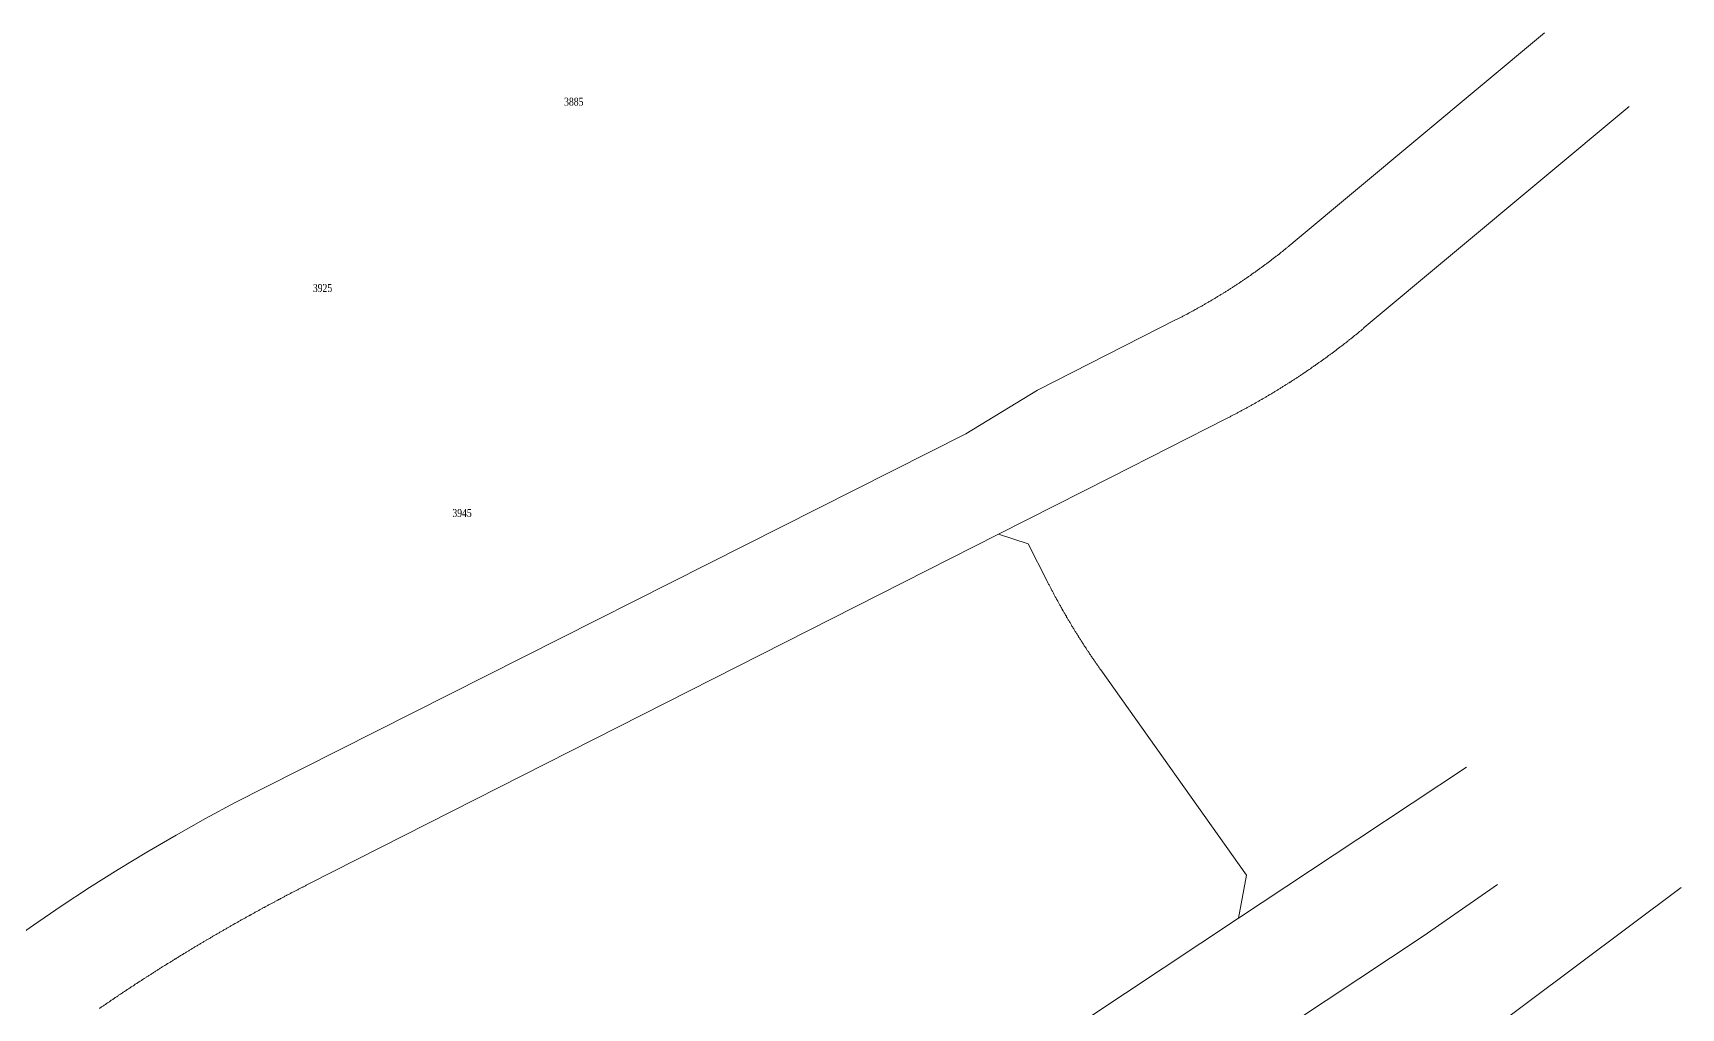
# Model space of a CAD drawing. Header units: feet. Extents: x 2819410 to 2831754, y 974571 to 993150.
# Drawn here: x 2828551 to 2829581, y 990676 to 991286 of the extents above; entities that cross this region are included whole.
import ezdxf
from ezdxf.enums import TextEntityAlignment as Align

# ---------------------------------------------------------------- set-up
doc = ezdxf.new("R2010")
doc.units = ezdxf.units.FT
doc.header["$LTSCALE"] = 0.015
doc.header["$MEASUREMENT"] = 0
doc.layers.add('ADDRESSES', color=7, linetype='Continuous')
doc.layers.add('Dakota County Parcels', color=7, linetype='Continuous', lineweight=5)
doc.styles.add('SIMPLEX', font='times.ttf', dxfattribs={"width": 0.8})

# ---------------------------------------------------------------- blocks, each defined once
blk = doc.blocks.new('ACMAP_ANN_TEMPLATE_AddressEagan')
at = {"layer": 'ADDRESSES', "style": 'SIMPLEX', "width": 0.8}
blk.add_attdef('ADDRESS', text='', height=5, dxfattribs=at).set_placement((0, 0), align=Align.CENTER)

msp = doc.modelspace()

# ---------------------------------------------------------------- linework, layer by layer
at = {"layer": 'Dakota County Parcels', "lineweight": 5}
for p, q in [((2829495.1, 991285.7), (2829338.2, 991154.6)), ((2829382.6, 991101.4), (2829548.2, 991239.7)), ((2829332.2, 991149.7), (2829332.6, 991150)), ((2829332.6, 991150), (2829333, 991150.3)), ((2829333, 991150.3), (2829333.4, 991150.6)), ((2829333.4, 991150.6), (2829333.8, 991151)), ((2829333.8, 991151), (2829334.2, 991151.3)), ((2829334.2, 991151.3), (2829334.5, 991151.6)), ((2829334.5, 991151.6), (2829334.9, 991151.9)), ((2829334.9, 991151.9), (2829335.3, 991152.2)), ((2829335.3, 991152.2), (2829335.7, 991152.5)), ((2829335.7, 991152.5), (2829336.1, 991152.9)), ((2829336.1, 991152.9), (2829336.5, 991153.2)), ((2829336.5, 991153.2), (2829336.9, 991153.5)), ((2829336.9, 991153.5), (2829337.2, 991153.8)), ((2829337.2, 991153.8), (2829337.6, 991154.1)), ((2829337.6, 991154.1), (2829338.2, 991154.6)), ((2829318.7, 991139.4), (2829319.1, 991139.7)), ((2829319.1, 991139.7), (2829319.5, 991140)), ((2829319.5, 991140), (2829319.9, 991140.3)), ((2829319.9, 991140.3), (2829320.3, 991140.5)), ((2829320.3, 991140.5), (2829320.7, 991140.8)), ((2829320.7, 991140.8), (2829321.1, 991141.1)), ((2829321.1, 991141.1), (2829321.5, 991141.4)), ((2829321.5, 991141.4), (2829321.9, 991141.7)), ((2829321.9, 991141.7), (2829322.3, 991142)), ((2829322.3, 991142), (2829322.7, 991142.3)), ((2829322.7, 991142.3), (2829323.1, 991142.6)), ((2829323.1, 991142.6), (2829323.5, 991142.9)), ((2829323.5, 991142.9), (2829323.9, 991143.2)), ((2829323.9, 991143.2), (2829324.3, 991143.5)), ((2829324.3, 991143.5), (2829324.7, 991143.9)), ((2829324.7, 991143.9), (2829325.1, 991144.2)), ((2829325.1, 991144.2), (2829325.5, 991144.5)), ((2829325.5, 991144.5), (2829325.9, 991144.8)), ((2829325.9, 991144.8), (2829326.3, 991145.1)), ((2829326.3, 991145.1), (2829326.7, 991145.4)), ((2829326.7, 991145.4), (2829327.1, 991145.7)), ((2829327.1, 991145.7), (2829327.5, 991146)), ((2829327.5, 991146), (2829327.9, 991146.3)), ((2829327.9, 991146.3), (2829328.3, 991146.6)), ((2829328.3, 991146.6), (2829328.7, 991146.9)), ((2829328.7, 991146.9), (2829329.1, 991147.2)), ((2829329.1, 991147.2), (2829329.5, 991147.5)), ((2829329.5, 991147.5), (2829329.9, 991147.8)), ((2829329.9, 991147.8), (2829330.3, 991148.1)), ((2829330.3, 991148.1), (2829330.6, 991148.5)), ((2829330.6, 991148.5), (2829331, 991148.8)), ((2829331, 991148.8), (2829331.4, 991149.1)), ((2829331.4, 991149.1), (2829331.8, 991149.4)), ((2829331.8, 991149.4), (2829332.2, 991149.7)), ((2829304, 991129.1), (2829304.4, 991129.3)), ((2829304.4, 991129.3), (2829304.8, 991129.6)), ((2829304.8, 991129.6), (2829305.2, 991129.9)), ((2829305.2, 991129.9), (2829305.6, 991130.2)), ((2829305.6, 991130.2), (2829306, 991130.5)), ((2829306, 991130.5), (2829306.5, 991130.7)), ((2829306.5, 991130.7), (2829306.9, 991131)), ((2829306.9, 991131), (2829307.3, 991131.3)), ((2829307.3, 991131.3), (2829307.7, 991131.6)), ((2829307.7, 991131.6), (2829308.1, 991131.9)), ((2829308.1, 991131.9), (2829308.5, 991132.1)), ((2829308.5, 991132.1), (2829308.9, 991132.4)), ((2829308.9, 991132.4), (2829309.3, 991132.7)), ((2829309.3, 991132.7), (2829309.8, 991133)), ((2829309.8, 991133), (2829310.2, 991133.3)), ((2829310.2, 991133.3), (2829310.6, 991133.6)), ((2829310.6, 991133.6), (2829311, 991133.8)), ((2829311, 991133.8), (2829311.4, 991134.1)), ((2829311.4, 991134.1), (2829311.8, 991134.4)), ((2829311.8, 991134.4), (2829312.2, 991134.7)), ((2829312.2, 991134.7), (2829312.6, 991135)), ((2829312.6, 991135), (2829313, 991135.3)), ((2829313, 991135.3), (2829313.4, 991135.6)), ((2829313.4, 991135.6), (2829313.9, 991135.9)), ((2829313.9, 991135.9), (2829314.3, 991136.1)), ((2829314.3, 991136.1), (2829314.7, 991136.4)), ((2829314.7, 991136.4), (2829315.1, 991136.7)), ((2829315.1, 991136.7), (2829315.5, 991137)), ((2829315.5, 991137), (2829315.9, 991137.3)), ((2829315.9, 991137.3), (2829316.3, 991137.6)), ((2829316.3, 991137.6), (2829316.7, 991137.9)), ((2829316.7, 991137.9), (2829317.1, 991138.2)), ((2829317.1, 991138.2), (2829317.5, 991138.5)), ((2829317.5, 991138.5), (2829317.9, 991138.8)), ((2829317.9, 991138.8), (2829318.3, 991139.1)), ((2829318.3, 991139.1), (2829318.7, 991139.4)), ((2829287.9, 991119), (2829288.3, 991119.2)), ((2829288.3, 991119.2), (2829288.7, 991119.5)), ((2829288.7, 991119.5), (2829289.2, 991119.7)), ((2829289.2, 991119.7), (2829289.6, 991120)), ((2829289.6, 991120), (2829290, 991120.2)), ((2829290, 991120.2), (2829290.5, 991120.5)), ((2829290.5, 991120.5), (2829290.9, 991120.8)), ((2829290.9, 991120.8), (2829291.3, 991121)), ((2829291.3, 991121), (2829291.7, 991121.3)), ((2829291.7, 991121.3), (2829292.2, 991121.5)), ((2829292.2, 991121.5), (2829292.6, 991121.8)), ((2829292.6, 991121.8), (2829293, 991122.1)), ((2829293, 991122.1), (2829293.4, 991122.3)), ((2829293.4, 991122.3), (2829293.9, 991122.6)), ((2829293.9, 991122.6), (2829294.3, 991122.8)), ((2829294.3, 991122.8), (2829294.7, 991123.1)), ((2829294.7, 991123.1), (2829295.1, 991123.4)), ((2829295.1, 991123.4), (2829295.6, 991123.6)), ((2829295.6, 991123.6), (2829296, 991123.9)), ((2829296, 991123.9), (2829296.4, 991124.2)), ((2829296.4, 991124.2), (2829296.8, 991124.4)), ((2829296.8, 991124.4), (2829297.3, 991124.7)), ((2829297.3, 991124.7), (2829297.7, 991125)), ((2829297.7, 991125), (2829298.1, 991125.2)), ((2829298.1, 991125.2), (2829298.5, 991125.5)), ((2829298.5, 991125.5), (2829298.9, 991125.8)), ((2829298.9, 991125.8), (2829299.4, 991126.1)), ((2829299.4, 991126.1), (2829299.8, 991126.3)), ((2829299.8, 991126.3), (2829300.2, 991126.6)), ((2829300.2, 991126.6), (2829300.6, 991126.9)), ((2829300.6, 991126.9), (2829301, 991127.1)), ((2829301, 991127.1), (2829301.5, 991127.4)), ((2829301.5, 991127.4), (2829301.9, 991127.7)), ((2829301.9, 991127.7), (2829302.3, 991128)), ((2829302.3, 991128), (2829302.7, 991128.2)), ((2829302.7, 991128.2), (2829303.1, 991128.5)), ((2829303.1, 991128.5), (2829303.5, 991128.8)), ((2829303.5, 991128.8), (2829304, 991129.1)), ((2829269.6, 991108.7), (2829270, 991108.9)), ((2829270, 991108.9), (2829270.4, 991109.2)), ((2829270.4, 991109.2), (2829270.9, 991109.4)), ((2829270.9, 991109.4), (2829271.3, 991109.6)), ((2829271.3, 991109.6), (2829271.8, 991109.9)), ((2829271.8, 991109.9), (2829272.2, 991110.1)), ((2829272.2, 991110.1), (2829272.6, 991110.3)), ((2829272.6, 991110.3), (2829273.1, 991110.6)), ((2829273.1, 991110.6), (2829273.5, 991110.8)), ((2829273.5, 991110.8), (2829274, 991111.1)), ((2829274, 991111.1), (2829274.4, 991111.3)), ((2829274.4, 991111.3), (2829274.8, 991111.5)), ((2829274.8, 991111.5), (2829275.3, 991111.8)), ((2829275.3, 991111.8), (2829275.7, 991112)), ((2829275.7, 991112), (2829276.2, 991112.3)), ((2829276.2, 991112.3), (2829276.6, 991112.5)), ((2829276.6, 991112.5), (2829277, 991112.7)), ((2829277, 991112.7), (2829277.5, 991113)), ((2829277.5, 991113), (2829277.9, 991113.2)), ((2829277.9, 991113.2), (2829278.4, 991113.5)), ((2829278.4, 991113.5), (2829278.8, 991113.7)), ((2829278.8, 991113.7), (2829279.2, 991113.9)), ((2829279.2, 991113.9), (2829279.7, 991114.2)), ((2829279.7, 991114.2), (2829280.1, 991114.4)), ((2829280.1, 991114.4), (2829280.5, 991114.7)), ((2829280.5, 991114.7), (2829281, 991114.9)), ((2829281, 991114.9), (2829281.4, 991115.2)), ((2829281.4, 991115.2), (2829281.8, 991115.4)), ((2829281.8, 991115.4), (2829282.3, 991115.7)), ((2829282.3, 991115.7), (2829282.7, 991115.9)), ((2829282.7, 991115.9), (2829283.1, 991116.2)), ((2829283.1, 991116.2), (2829283.6, 991116.4)), ((2829283.6, 991116.4), (2829284, 991116.7)), ((2829284, 991116.7), (2829284.4, 991116.9)), ((2829284.4, 991116.9), (2829284.9, 991117.2)), ((2829284.9, 991117.2), (2829285.3, 991117.4)), ((2829285.3, 991117.4), (2829285.7, 991117.7)), ((2829285.7, 991117.7), (2829286.2, 991117.9)), ((2829286.2, 991117.9), (2829286.6, 991118.2)), ((2829286.6, 991118.2), (2829287, 991118.4)), ((2829287, 991118.4), (2829287.5, 991118.7)), ((2829287.5, 991118.7), (2829287.9, 991119)), ((2829265.1, 991106.4), (2829178.3, 991062.4)), ((2829265.1, 991106.4), (2829265.6, 991106.6)), ((2829265.6, 991106.6), (2829266, 991106.9)), ((2829266, 991106.9), (2829266.5, 991107.1)), ((2829266.5, 991107.1), (2829266.9, 991107.3)), ((2829266.9, 991107.3), (2829267.3, 991107.6)), ((2829267.3, 991107.6), (2829267.8, 991107.8)), ((2829267.8, 991107.8), (2829268.2, 991108)), ((2829268.2, 991108), (2829268.7, 991108.2)), ((2829268.7, 991108.2), (2829269.1, 991108.5)), ((2829269.1, 991108.5), (2829269.6, 991108.7)), ((2829378.9, 991098.3), (2829379.2, 991098.6)), ((2829379.2, 991098.6), (2829379.6, 991098.9)), ((2829379.6, 991098.9), (2829380, 991099.2)), ((2829380, 991099.2), (2829380.4, 991099.5)), ((2829380.4, 991099.5), (2829380.8, 991099.8)), ((2829380.8, 991099.8), (2829381.2, 991100.2)), ((2829381.2, 991100.2), (2829381.6, 991100.5)), ((2829381.6, 991100.5), (2829381.9, 991100.8)), ((2829381.9, 991100.8), (2829382.6, 991101.4)), ((2829365.9, 991088.1), (2829366.3, 991088.4)), ((2829366.3, 991088.4), (2829366.7, 991088.7)), ((2829366.7, 991088.7), (2829367.1, 991089)), ((2829367.1, 991089), (2829367.5, 991089.3)), ((2829367.5, 991089.3), (2829367.9, 991089.6)), ((2829367.9, 991089.6), (2829368.3, 991089.9)), ((2829368.3, 991089.9), (2829368.7, 991090.2)), ((2829368.7, 991090.2), (2829369.1, 991090.5)), ((2829369.1, 991090.5), (2829369.5, 991090.8)), ((2829369.5, 991090.8), (2829369.9, 991091.1)), ((2829369.9, 991091.1), (2829370.3, 991091.4)), ((2829370.3, 991091.4), (2829370.6, 991091.7)), ((2829370.6, 991091.7), (2829371, 991092)), ((2829371, 991092), (2829371.4, 991092.3)), ((2829371.4, 991092.3), (2829371.8, 991092.6)), ((2829371.8, 991092.6), (2829372.2, 991092.9)), ((2829372.2, 991092.9), (2829372.6, 991093.3)), ((2829372.6, 991093.3), (2829373, 991093.6)), ((2829373, 991093.6), (2829373.4, 991093.9)), ((2829373.4, 991093.9), (2829373.8, 991094.2)), ((2829373.8, 991094.2), (2829374.2, 991094.5)), ((2829374.2, 991094.5), (2829374.6, 991094.8)), ((2829374.6, 991094.8), (2829375, 991095.1)), ((2829375, 991095.1), (2829375.4, 991095.4)), ((2829375.4, 991095.4), (2829375.7, 991095.7)), ((2829375.7, 991095.7), (2829376.1, 991096.1)), ((2829376.1, 991096.1), (2829376.5, 991096.4)), ((2829376.5, 991096.4), (2829376.9, 991096.7)), ((2829376.9, 991096.7), (2829377.3, 991097)), ((2829377.3, 991097), (2829377.7, 991097.3)), ((2829377.7, 991097.3), (2829378.1, 991097.6)), ((2829378.1, 991097.6), (2829378.5, 991097.9)), ((2829378.5, 991097.9), (2829378.9, 991098.3)), ((2829351.8, 991077.7), (2829352.2, 991078)), ((2829352.2, 991078), (2829352.6, 991078.3)), ((2829352.6, 991078.3), (2829353, 991078.6)), ((2829353, 991078.6), (2829353.4, 991078.9)), ((2829353.4, 991078.9), (2829353.8, 991079.2)), ((2829353.8, 991079.2), (2829354.2, 991079.5)), ((2829354.2, 991079.5), (2829354.6, 991079.8)), ((2829354.6, 991079.8), (2829355, 991080.1)), ((2829355, 991080.1), (2829355.4, 991080.3)), ((2829355.4, 991080.3), (2829355.8, 991080.6)), ((2829355.8, 991080.6), (2829356.2, 991080.9)), ((2829356.2, 991080.9), (2829356.6, 991081.2)), ((2829356.6, 991081.2), (2829357.1, 991081.5)), ((2829357.1, 991081.5), (2829357.5, 991081.8)), ((2829357.5, 991081.8), (2829357.9, 991082.1)), ((2829357.9, 991082.1), (2829358.3, 991082.4)), ((2829358.3, 991082.4), (2829358.7, 991082.7)), ((2829358.7, 991082.7), (2829359.1, 991083)), ((2829359.1, 991083), (2829359.5, 991083.3)), ((2829359.5, 991083.3), (2829359.9, 991083.6)), ((2829359.9, 991083.6), (2829360.3, 991083.9)), ((2829360.3, 991083.9), (2829360.7, 991084.2)), ((2829360.7, 991084.2), (2829361.1, 991084.5)), ((2829361.1, 991084.5), (2829361.5, 991084.8)), ((2829361.5, 991084.8), (2829361.9, 991085.1)), ((2829361.9, 991085.1), (2829362.3, 991085.3)), ((2829362.3, 991085.3), (2829362.7, 991085.6)), ((2829362.7, 991085.6), (2829363.1, 991085.9)), ((2829363.1, 991085.9), (2829363.5, 991086.2)), ((2829363.5, 991086.2), (2829363.9, 991086.5)), ((2829363.9, 991086.5), (2829364.3, 991086.8)), ((2829364.3, 991086.8), (2829364.7, 991087.1)), ((2829364.7, 991087.1), (2829365.1, 991087.4)), ((2829365.1, 991087.4), (2829365.5, 991087.7)), ((2829365.5, 991087.7), (2829365.9, 991088.1)), ((2829336.4, 991067.4), (2829336.8, 991067.7)), ((2829336.8, 991067.7), (2829337.2, 991068)), ((2829337.2, 991068), (2829337.7, 991068.3)), ((2829337.7, 991068.3), (2829338.1, 991068.5)), ((2829338.1, 991068.5), (2829338.5, 991068.8)), ((2829338.5, 991068.8), (2829338.9, 991069.1)), ((2829338.9, 991069.1), (2829339.3, 991069.3)), ((2829339.3, 991069.3), (2829339.8, 991069.6)), ((2829339.8, 991069.6), (2829340.2, 991069.9)), ((2829340.2, 991069.9), (2829340.6, 991070.2)), ((2829340.6, 991070.2), (2829341, 991070.4)), ((2829341, 991070.4), (2829341.4, 991070.7)), ((2829341.4, 991070.7), (2829341.8, 991071)), ((2829341.8, 991071), (2829342.3, 991071.3)), ((2829342.3, 991071.3), (2829342.7, 991071.5)), ((2829342.7, 991071.5), (2829343.1, 991071.8)), ((2829343.1, 991071.8), (2829343.5, 991072.1)), ((2829343.5, 991072.1), (2829343.9, 991072.4)), ((2829343.9, 991072.4), (2829344.3, 991072.7)), ((2829344.3, 991072.7), (2829344.7, 991072.9)), ((2829344.7, 991072.9), (2829345.2, 991073.2)), ((2829345.2, 991073.2), (2829345.6, 991073.5)), ((2829345.6, 991073.5), (2829346, 991073.8)), ((2829346, 991073.8), (2829346.4, 991074.1)), ((2829346.4, 991074.1), (2829346.8, 991074.3)), ((2829346.8, 991074.3), (2829347.2, 991074.6)), ((2829347.2, 991074.6), (2829347.6, 991074.9)), ((2829347.6, 991074.9), (2829348.1, 991075.2)), ((2829348.1, 991075.2), (2829348.5, 991075.5)), ((2829348.5, 991075.5), (2829348.9, 991075.7)), ((2829348.9, 991075.7), (2829349.3, 991076)), ((2829349.3, 991076), (2829349.7, 991076.3)), ((2829349.7, 991076.3), (2829350.1, 991076.6)), ((2829350.1, 991076.6), (2829350.5, 991076.9)), ((2829350.5, 991076.9), (2829350.9, 991077.2)), ((2829350.9, 991077.2), (2829351.3, 991077.5)), ((2829351.3, 991077.5), (2829351.8, 991077.7)), ((2829178.3, 991062.4), (2829133.5, 991034.9)), ((2829319.3, 991057), (2829319.8, 991057.3)), ((2829319.8, 991057.3), (2829320.2, 991057.5)), ((2829320.2, 991057.5), (2829320.6, 991057.8)), ((2829320.6, 991057.8), (2829321.1, 991058)), ((2829321.1, 991058), (2829321.5, 991058.3)), ((2829321.5, 991058.3), (2829321.9, 991058.5)), ((2829321.9, 991058.5), (2829322.3, 991058.8)), ((2829322.3, 991058.8), (2829322.8, 991059)), ((2829322.8, 991059), (2829323.2, 991059.3)), ((2829323.2, 991059.3), (2829323.6, 991059.5)), ((2829323.6, 991059.5), (2829324.1, 991059.8)), ((2829324.1, 991059.8), (2829324.5, 991060.1)), ((2829324.5, 991060.1), (2829324.9, 991060.3)), ((2829324.9, 991060.3), (2829325.4, 991060.6)), ((2829325.4, 991060.6), (2829325.8, 991060.8)), ((2829325.8, 991060.8), (2829326.2, 991061.1)), ((2829326.2, 991061.1), (2829326.6, 991061.4)), ((2829326.6, 991061.4), (2829327.1, 991061.6)), ((2829327.1, 991061.6), (2829327.5, 991061.9)), ((2829327.5, 991061.9), (2829327.9, 991062.1)), ((2829327.9, 991062.1), (2829328.3, 991062.4)), ((2829328.3, 991062.4), (2829328.8, 991062.7)), ((2829328.8, 991062.7), (2829329.2, 991062.9)), ((2829329.2, 991062.9), (2829329.6, 991063.2)), ((2829329.6, 991063.2), (2829330, 991063.4)), ((2829330, 991063.4), (2829330.5, 991063.7)), ((2829330.5, 991063.7), (2829330.9, 991064)), ((2829330.9, 991064), (2829331.3, 991064.2)), ((2829331.3, 991064.2), (2829331.7, 991064.5)), ((2829331.7, 991064.5), (2829332.2, 991064.8)), ((2829332.2, 991064.8), (2829332.6, 991065)), ((2829332.6, 991065), (2829333, 991065.3)), ((2829333, 991065.3), (2829333.4, 991065.6)), ((2829333.4, 991065.6), (2829333.9, 991065.8)), ((2829333.9, 991065.8), (2829334.3, 991066.1)), ((2829334.3, 991066.1), (2829334.7, 991066.4)), ((2829334.7, 991066.4), (2829335.1, 991066.6)), ((2829335.1, 991066.6), (2829335.6, 991066.9)), ((2829335.6, 991066.9), (2829336, 991067.2)), ((2829336, 991067.2), (2829336.4, 991067.4)), ((2829300.9, 991046.9), (2829301.4, 991047.1)), ((2829301.4, 991047.1), (2829301.8, 991047.3)), ((2829301.8, 991047.3), (2829302.3, 991047.6)), ((2829302.3, 991047.6), (2829302.7, 991047.8)), ((2829302.7, 991047.8), (2829303.2, 991048)), ((2829303.2, 991048), (2829303.6, 991048.3)), ((2829303.6, 991048.3), (2829304, 991048.5)), ((2829304, 991048.5), (2829304.5, 991048.7)), ((2829304.5, 991048.7), (2829304.9, 991049)), ((2829304.9, 991049), (2829305.4, 991049.2)), ((2829305.4, 991049.2), (2829305.8, 991049.5)), ((2829305.8, 991049.5), (2829306.2, 991049.7)), ((2829306.2, 991049.7), (2829306.7, 991049.9)), ((2829306.7, 991049.9), (2829307.1, 991050.2)), ((2829307.1, 991050.2), (2829307.6, 991050.4)), ((2829307.6, 991050.4), (2829308, 991050.6)), ((2829308, 991050.6), (2829308.4, 991050.9)), ((2829308.4, 991050.9), (2829308.9, 991051.1)), ((2829308.9, 991051.1), (2829309.3, 991051.4)), ((2829309.3, 991051.4), (2829309.8, 991051.6)), ((2829309.8, 991051.6), (2829310.2, 991051.8)), ((2829310.2, 991051.8), (2829310.6, 991052.1)), ((2829310.6, 991052.1), (2829311.1, 991052.3)), ((2829311.1, 991052.3), (2829311.5, 991052.6)), ((2829311.5, 991052.6), (2829311.9, 991052.8)), ((2829311.9, 991052.8), (2829312.4, 991053.1)), ((2829312.4, 991053.1), (2829312.8, 991053.3)), ((2829312.8, 991053.3), (2829313.3, 991053.5)), ((2829313.3, 991053.5), (2829313.7, 991053.8)), ((2829313.7, 991053.8), (2829314.1, 991054)), ((2829314.1, 991054), (2829314.6, 991054.3)), ((2829314.6, 991054.3), (2829315, 991054.5)), ((2829315, 991054.5), (2829315.4, 991054.8)), ((2829315.4, 991054.8), (2829315.9, 991055)), ((2829315.9, 991055), (2829316.3, 991055.3)), ((2829316.3, 991055.3), (2829316.7, 991055.5)), ((2829316.7, 991055.5), (2829317.2, 991055.8)), ((2829317.2, 991055.8), (2829317.6, 991056)), ((2829317.6, 991056), (2829318, 991056.3)), ((2829318, 991056.3), (2829318.5, 991056.5)), ((2829318.5, 991056.5), (2829318.9, 991056.8)), ((2829318.9, 991056.8), (2829319.3, 991057)), ((2829224.4, 991008), (2829296.5, 991044.6)), ((2829296.5, 991044.6), (2829296.9, 991044.8)), ((2829296.9, 991044.8), (2829297.4, 991045)), ((2829297.4, 991045), (2829297.8, 991045.3)), ((2829297.8, 991045.3), (2829298.3, 991045.5)), ((2829298.3, 991045.5), (2829298.7, 991045.7)), ((2829298.7, 991045.7), (2829299.2, 991046)), ((2829299.2, 991046), (2829299.6, 991046.2)), ((2829299.6, 991046.2), (2829300.1, 991046.4)), ((2829300.1, 991046.4), (2829300.5, 991046.6)), ((2829300.5, 991046.6), (2829300.9, 991046.9)), ((2829133.5, 991034.9), (2828695.9, 990814.1)), ((2829154.1, 990972.3), (2829224.4, 991008)), ((2828723.1, 990753.6), (2829154.1, 990972.3)), ((2829172.5, 990966.3), (2829154.1, 990972.3)), ((2829172.5, 990966.3), (2829184.4, 990942.8)), ((2829184.4, 990942.8), (2829184.7, 990942.4)), ((2829184.7, 990942.4), (2829184.9, 990941.9)), ((2829184.9, 990941.9), (2829185.1, 990941.5)), ((2829185.1, 990941.5), (2829185.3, 990941)), ((2829185.3, 990941), (2829185.6, 990940.6)), ((2829185.6, 990940.6), (2829185.8, 990940.1)), ((2829185.8, 990940.1), (2829186, 990939.7)), ((2829186, 990939.7), (2829186.3, 990939.3)), ((2829186.3, 990939.3), (2829186.5, 990938.8)), ((2829186.5, 990938.8), (2829186.7, 990938.4)), ((2829186.7, 990938.4), (2829187, 990937.9)), ((2829187, 990937.9), (2829187.2, 990937.5)), ((2829187.2, 990937.5), (2829187.4, 990937)), ((2829187.4, 990937), (2829187.7, 990936.6)), ((2829187.7, 990936.6), (2829187.9, 990936.2)), ((2829187.9, 990936.2), (2829188.1, 990935.7)), ((2829188.1, 990935.7), (2829188.4, 990935.3)), ((2829188.4, 990935.3), (2829188.6, 990934.8)), ((2829188.6, 990934.8), (2829188.8, 990934.4)), ((2829188.8, 990934.4), (2829189.1, 990933.9)), ((2829189.1, 990933.9), (2829189.3, 990933.5)), ((2829189.3, 990933.5), (2829189.5, 990933.1)), ((2829189.5, 990933.1), (2829189.8, 990932.6)), ((2829189.8, 990932.6), (2829190, 990932.2)), ((2829190, 990932.2), (2829190.2, 990931.7)), ((2829190.2, 990931.7), (2829190.5, 990931.3)), ((2829190.5, 990931.3), (2829190.7, 990930.9)), ((2829190.7, 990930.9), (2829191, 990930.4)), ((2829191, 990930.4), (2829191.2, 990930)), ((2829191.2, 990930), (2829191.5, 990929.6)), ((2829191.5, 990929.6), (2829191.7, 990929.1)), ((2829191.7, 990929.1), (2829191.9, 990928.7)), ((2829191.9, 990928.7), (2829192.2, 990928.2)), ((2829192.2, 990928.2), (2829192.4, 990927.8)), ((2829192.4, 990927.8), (2829192.7, 990927.4)), ((2829192.7, 990927.4), (2829192.9, 990926.9)), ((2829192.9, 990926.9), (2829193.2, 990926.5)), ((2829193.2, 990926.5), (2829193.4, 990926.1)), ((2829193.4, 990926.1), (2829193.6, 990925.6)), ((2829193.6, 990925.6), (2829193.9, 990925.2)), ((2829193.9, 990925.2), (2829194.1, 990924.8)), ((2829194.1, 990924.8), (2829194.4, 990924.3)), ((2829194.4, 990924.3), (2829194.6, 990923.9)), ((2829194.6, 990923.9), (2829194.9, 990923.5)), ((2829194.9, 990923.5), (2829195.1, 990923)), ((2829195.1, 990923), (2829195.4, 990922.6)), ((2829195.4, 990922.6), (2829195.6, 990922.2)), ((2829195.6, 990922.2), (2829195.9, 990921.7)), ((2829195.9, 990921.7), (2829196.1, 990921.3)), ((2829196.1, 990921.3), (2829196.4, 990920.9)), ((2829196.4, 990920.9), (2829196.6, 990920.4)), ((2829196.6, 990920.4), (2829196.9, 990920)), ((2829196.9, 990920), (2829197.1, 990919.6)), ((2829197.1, 990919.6), (2829197.4, 990919.1)), ((2829197.4, 990919.1), (2829197.6, 990918.7)), ((2829197.6, 990918.7), (2829197.9, 990918.3)), ((2829197.9, 990918.3), (2829198.1, 990917.8)), ((2829198.1, 990917.8), (2829198.4, 990917.4)), ((2829198.4, 990917.4), (2829198.7, 990917)), ((2829198.7, 990917), (2829198.9, 990916.5)), ((2829198.9, 990916.5), (2829199.2, 990916.1)), ((2829199.2, 990916.1), (2829199.4, 990915.7)), ((2829199.4, 990915.7), (2829199.7, 990915.3)), ((2829199.7, 990915.3), (2829199.9, 990914.8)), ((2829199.9, 990914.8), (2829200.2, 990914.4)), ((2829200.2, 990914.4), (2829200.5, 990914)), ((2829200.5, 990914), (2829200.7, 990913.5)), ((2829200.7, 990913.5), (2829201, 990913.1)), ((2829201, 990913.1), (2829201.2, 990912.7)), ((2829201.2, 990912.7), (2829201.5, 990912.3)), ((2829201.5, 990912.3), (2829201.8, 990911.8)), ((2829201.8, 990911.8), (2829202, 990911.4)), ((2829202, 990911.4), (2829202.3, 990911)), ((2829202.3, 990911), (2829202.5, 990910.6)), ((2829202.5, 990910.6), (2829202.8, 990910.1)), ((2829202.8, 990910.1), (2829203.1, 990909.7)), ((2829203.1, 990909.7), (2829203.3, 990909.3)), ((2829203.3, 990909.3), (2829203.6, 990908.9)), ((2829203.6, 990908.9), (2829203.9, 990908.4)), ((2829203.9, 990908.4), (2829204.1, 990908)), ((2829204.1, 990908), (2829204.4, 990907.6)), ((2829204.4, 990907.6), (2829204.7, 990907.2)), ((2829204.7, 990907.2), (2829204.9, 990906.7)), ((2829204.9, 990906.7), (2829205.2, 990906.3)), ((2829205.2, 990906.3), (2829205.5, 990905.9)), ((2829205.5, 990905.9), (2829205.7, 990905.5)), ((2829205.7, 990905.5), (2829206, 990905.1)), ((2829206, 990905.1), (2829206.3, 990904.6)), ((2829206.3, 990904.6), (2829206.5, 990904.2)), ((2829206.5, 990904.2), (2829206.8, 990903.8)), ((2829206.8, 990903.8), (2829207.1, 990903.4)), ((2829207.1, 990903.4), (2829207.4, 990903)), ((2829207.4, 990903), (2829207.6, 990902.5)), ((2829207.6, 990902.5), (2829207.9, 990902.1)), ((2829207.9, 990902.1), (2829208.2, 990901.7)), ((2829208.2, 990901.7), (2829208.4, 990901.3)), ((2829208.4, 990901.3), (2829208.7, 990900.9)), ((2829208.7, 990900.9), (2829209, 990900.4)), ((2829209, 990900.4), (2829209.3, 990900)), ((2829209.3, 990900), (2829209.5, 990899.6)), ((2829209.5, 990899.6), (2829209.8, 990899.2)), ((2829209.8, 990899.2), (2829210.1, 990898.8)), ((2829210.1, 990898.8), (2829210.4, 990898.4)), ((2829210.4, 990898.4), (2829210.7, 990897.9)), ((2829210.7, 990897.9), (2829210.9, 990897.5)), ((2829210.9, 990897.5), (2829211.2, 990897.1)), ((2829211.2, 990897.1), (2829211.5, 990896.7)), ((2829211.5, 990896.7), (2829211.8, 990896.3)), ((2829211.8, 990896.3), (2829212, 990895.9)), ((2829212, 990895.9), (2829212.3, 990895.5)), ((2829212.3, 990895.5), (2829212.6, 990895)), ((2829212.6, 990895), (2829212.9, 990894.6)), ((2829212.9, 990894.6), (2829213.2, 990894.2)), ((2829213.2, 990894.2), (2829213.4, 990893.8)), ((2829213.4, 990893.8), (2829213.7, 990893.4)), ((2829213.7, 990893.4), (2829214, 990893)), ((2829214, 990893), (2829214.3, 990892.6)), ((2829214.3, 990892.6), (2829214.6, 990892.2)), ((2829214.6, 990892.2), (2829214.9, 990891.7)), ((2829214.9, 990891.7), (2829215.1, 990891.3)), ((2829215.1, 990891.3), (2829215.4, 990890.9)), ((2829215.4, 990890.9), (2829215.7, 990890.5)), ((2829215.7, 990890.5), (2829216, 990890.1)), ((2829216, 990890.1), (2829216.3, 990889.7)), ((2829216.3, 990889.7), (2829216.6, 990889.3)), ((2829216.6, 990889.3), (2829216.9, 990888.9)), ((2829216.9, 990888.9), (2829217.2, 990888.5)), ((2829217.2, 990888.5), (2829217.4, 990888.1)), ((2829217.4, 990888.1), (2829217.9, 990887.4)), ((2829217.9, 990887.4), (2829308.9, 990759.1)), ((2829446.4, 990826.5), (2829378.5, 990781.5)), ((2828695.9, 990814.1), (2828677.1, 990804.4)), ((2828677.1, 990804.4), (2828658.5, 990794.5)), ((2828658.5, 990794.5), (2828640.1, 990784.1)), ((2828640.1, 990784.1), (2828621.9, 990773.5)), ((2829303.9, 990732.1), (2829378.5, 990781.5)), ((2828621.9, 990773.5), (2828603.8, 990762.5)), ((2828603.8, 990762.5), (2828586, 990751.3)), ((2829303.9, 990732.1), (2829308.9, 990759.1)), ((2828586, 990751.3), (2828568.3, 990739.7)), ((2828712.5, 990748.1), (2828713, 990748.3)), ((2828713, 990748.3), (2828713.4, 990748.5)), ((2828713.4, 990748.5), (2828713.8, 990748.8)), ((2828713.8, 990748.8), (2828714.3, 990749)), ((2828714.3, 990749), (2828714.7, 990749.2)), ((2828714.7, 990749.2), (2828715.2, 990749.5)), ((2828715.2, 990749.5), (2828715.6, 990749.7)), ((2828715.6, 990749.7), (2828716.1, 990749.9)), ((2828716.1, 990749.9), (2828716.5, 990750.2)), ((2828716.5, 990750.2), (2828716.9, 990750.4)), ((2828716.9, 990750.4), (2828717.4, 990750.6)), ((2828717.4, 990750.6), (2828717.8, 990750.8)), ((2828717.8, 990750.8), (2828718.3, 990751.1)), ((2828718.3, 990751.1), (2828718.7, 990751.3)), ((2828718.7, 990751.3), (2828719.2, 990751.5)), ((2828719.2, 990751.5), (2828719.6, 990751.8)), ((2828719.6, 990751.8), (2828720.1, 990752)), ((2828720.1, 990752), (2828720.5, 990752.2)), ((2828720.5, 990752.2), (2828721, 990752.4)), ((2828721, 990752.4), (2828721.4, 990752.7)), ((2828721.4, 990752.7), (2828721.8, 990752.9)), ((2828721.8, 990752.9), (2828722.3, 990753.1)), ((2828722.3, 990753.1), (2828723.1, 990753.6)), ((2829411.9, 990625.1), (2829580.5, 990751.3)), ((2829419.3, 990720.8), (2829465.9, 990753.1)), ((2828568.3, 990739.7), (2828550.9, 990727.8)), ((2828693.5, 990738), (2828694, 990738.2)), ((2828694, 990738.2), (2828694.4, 990738.5)), ((2828694.4, 990738.5), (2828694.9, 990738.7)), ((2828694.9, 990738.7), (2828695.3, 990738.9)), ((2828695.3, 990738.9), (2828695.7, 990739.2)), ((2828695.7, 990739.2), (2828696.2, 990739.4)), ((2828696.2, 990739.4), (2828696.6, 990739.6)), ((2828696.6, 990739.6), (2828697.1, 990739.9)), ((2828697.1, 990739.9), (2828697.5, 990740.1)), ((2828697.5, 990740.1), (2828697.9, 990740.4)), ((2828697.9, 990740.4), (2828698.4, 990740.6)), ((2828698.4, 990740.6), (2828698.8, 990740.8)), ((2828698.8, 990740.8), (2828699.3, 990741.1)), ((2828699.3, 990741.1), (2828699.7, 990741.3)), ((2828699.7, 990741.3), (2828700.1, 990741.5)), ((2828700.1, 990741.5), (2828700.6, 990741.8)), ((2828700.6, 990741.8), (2828701, 990742)), ((2828701, 990742), (2828701.5, 990742.2)), ((2828701.5, 990742.2), (2828701.9, 990742.5)), ((2828701.9, 990742.5), (2828702.3, 990742.7)), ((2828702.3, 990742.7), (2828702.8, 990743)), ((2828702.8, 990743), (2828703.2, 990743.2)), ((2828703.2, 990743.2), (2828703.7, 990743.4)), ((2828703.7, 990743.4), (2828704.1, 990743.7)), ((2828704.1, 990743.7), (2828704.5, 990743.9)), ((2828704.5, 990743.9), (2828705, 990744.1)), ((2828705, 990744.1), (2828705.4, 990744.4)), ((2828705.4, 990744.4), (2828705.9, 990744.6)), ((2828705.9, 990744.6), (2828706.3, 990744.8)), ((2828706.3, 990744.8), (2828706.8, 990745.1)), ((2828706.8, 990745.1), (2828707.2, 990745.3)), ((2828707.2, 990745.3), (2828707.6, 990745.5)), ((2828707.6, 990745.5), (2828708.1, 990745.8)), ((2828708.1, 990745.8), (2828708.5, 990746)), ((2828708.5, 990746), (2828709, 990746.2)), ((2828709, 990746.2), (2828709.4, 990746.5)), ((2828709.4, 990746.5), (2828709.8, 990746.7)), ((2828709.8, 990746.7), (2828710.3, 990746.9)), ((2828710.3, 990746.9), (2828710.7, 990747.2)), ((2828710.7, 990747.2), (2828711.2, 990747.4)), ((2828711.2, 990747.4), (2828711.6, 990747.6)), ((2828711.6, 990747.6), (2828712.1, 990747.9)), ((2828712.1, 990747.9), (2828712.5, 990748.1)), ((2828550.9, 990727.8), (2828533.6, 990715.6)), ((2828674.8, 990727.5), (2828675.2, 990727.8)), ((2828675.2, 990727.8), (2828675.6, 990728)), ((2828675.6, 990728), (2828676.1, 990728.3)), ((2828676.1, 990728.3), (2828676.5, 990728.5)), ((2828676.5, 990728.5), (2828676.9, 990728.7)), ((2828676.9, 990728.7), (2828677.4, 990729)), ((2828677.4, 990729), (2828677.8, 990729.2)), ((2828677.8, 990729.2), (2828678.2, 990729.5)), ((2828678.2, 990729.5), (2828678.7, 990729.7)), ((2828678.7, 990729.7), (2828679.1, 990730)), ((2828679.1, 990730), (2828679.5, 990730.2)), ((2828679.5, 990730.2), (2828680, 990730.5)), ((2828680, 990730.5), (2828680.4, 990730.7)), ((2828680.4, 990730.7), (2828680.8, 990731)), ((2828680.8, 990731), (2828681.3, 990731.2)), ((2828681.3, 990731.2), (2828681.7, 990731.4)), ((2828681.7, 990731.4), (2828682.2, 990731.7)), ((2828682.2, 990731.7), (2828682.6, 990731.9)), ((2828682.6, 990731.9), (2828683, 990732.2)), ((2828683, 990732.2), (2828683.5, 990732.4)), ((2828683.5, 990732.4), (2828683.9, 990732.7)), ((2828683.9, 990732.7), (2828684.3, 990732.9)), ((2828684.3, 990732.9), (2828684.8, 990733.2)), ((2828684.8, 990733.2), (2828685.2, 990733.4)), ((2828685.2, 990733.4), (2828685.7, 990733.6)), ((2828685.7, 990733.6), (2828686.1, 990733.9)), ((2828686.1, 990733.9), (2828686.5, 990734.1)), ((2828686.5, 990734.1), (2828687, 990734.4)), ((2828687, 990734.4), (2828687.4, 990734.6)), ((2828687.4, 990734.6), (2828687.8, 990734.8)), ((2828687.8, 990734.8), (2828688.3, 990735.1)), ((2828688.3, 990735.1), (2828688.7, 990735.3)), ((2828688.7, 990735.3), (2828689.2, 990735.6)), ((2828689.2, 990735.6), (2828689.6, 990735.8)), ((2828689.6, 990735.8), (2828690, 990736.1)), ((2828690, 990736.1), (2828690.5, 990736.3)), ((2828690.5, 990736.3), (2828690.9, 990736.5)), ((2828690.9, 990736.5), (2828691.3, 990736.8)), ((2828691.3, 990736.8), (2828691.8, 990737)), ((2828691.8, 990737), (2828692.2, 990737.3)), ((2828692.2, 990737.3), (2828692.7, 990737.5)), ((2828692.7, 990737.5), (2828693.1, 990737.7)), ((2828693.1, 990737.7), (2828693.5, 990738)), ((2829049.2, 990563.2), (2829303.9, 990732.1)), ((2828657, 990717.2), (2828657.5, 990717.5)), ((2828657.5, 990717.5), (2828657.9, 990717.7)), ((2828657.9, 990717.7), (2828658.3, 990718)), ((2828658.3, 990718), (2828658.8, 990718.2)), ((2828658.8, 990718.2), (2828659.2, 990718.5)), ((2828659.2, 990718.5), (2828659.6, 990718.7)), ((2828659.6, 990718.7), (2828660.1, 990719)), ((2828660.1, 990719), (2828660.5, 990719.2)), ((2828660.5, 990719.2), (2828660.9, 990719.5)), ((2828660.9, 990719.5), (2828661.3, 990719.7)), ((2828661.3, 990719.7), (2828661.8, 990720)), ((2828661.8, 990720), (2828662.2, 990720.3)), ((2828662.2, 990720.3), (2828662.6, 990720.5)), ((2828662.6, 990720.5), (2828663.1, 990720.8)), ((2828663.1, 990720.8), (2828663.5, 990721)), ((2828663.5, 990721), (2828663.9, 990721.3)), ((2828663.9, 990721.3), (2828664.4, 990721.5)), ((2828664.4, 990721.5), (2828664.8, 990721.8)), ((2828664.8, 990721.8), (2828665.2, 990722)), ((2828665.2, 990722), (2828665.7, 990722.3)), ((2828665.7, 990722.3), (2828666.1, 990722.5)), ((2828666.1, 990722.5), (2828666.5, 990722.8)), ((2828666.5, 990722.8), (2828667, 990723)), ((2828667, 990723), (2828667.4, 990723.3)), ((2828667.4, 990723.3), (2828667.8, 990723.5)), ((2828667.8, 990723.5), (2828668.3, 990723.8)), ((2828668.3, 990723.8), (2828668.7, 990724)), ((2828668.7, 990724), (2828669.1, 990724.3)), ((2828669.1, 990724.3), (2828669.6, 990724.5)), ((2828669.6, 990724.5), (2828670, 990724.8)), ((2828670, 990724.8), (2828670.4, 990725)), ((2828670.4, 990725), (2828670.9, 990725.3)), ((2828670.9, 990725.3), (2828671.3, 990725.5)), ((2828671.3, 990725.5), (2828671.7, 990725.8)), ((2828671.7, 990725.8), (2828672.2, 990726)), ((2828672.2, 990726), (2828672.6, 990726.3)), ((2828672.6, 990726.3), (2828673, 990726.5)), ((2828673, 990726.5), (2828673.5, 990726.8)), ((2828673.5, 990726.8), (2828673.9, 990727)), ((2828673.9, 990727), (2828674.3, 990727.3)), ((2828674.3, 990727.3), (2828674.8, 990727.5)), ((2829419.3, 990720.8), (2829240.6, 990602.3)), ((2828639.9, 990706.8), (2828640.4, 990707.1)), ((2828640.4, 990707.1), (2828640.8, 990707.4)), ((2828640.8, 990707.4), (2828641.2, 990707.6)), ((2828641.2, 990707.6), (2828641.6, 990707.9)), ((2828641.6, 990707.9), (2828642.1, 990708.2)), ((2828642.1, 990708.2), (2828642.5, 990708.4)), ((2828642.5, 990708.4), (2828642.9, 990708.7)), ((2828642.9, 990708.7), (2828643.3, 990708.9)), ((2828643.3, 990708.9), (2828643.8, 990709.2)), ((2828643.8, 990709.2), (2828644.2, 990709.5)), ((2828644.2, 990709.5), (2828644.6, 990709.7)), ((2828644.6, 990709.7), (2828645, 990710)), ((2828645, 990710), (2828645.5, 990710.2)), ((2828645.5, 990710.2), (2828645.9, 990710.5)), ((2828645.9, 990710.5), (2828646.3, 990710.8)), ((2828646.3, 990710.8), (2828646.8, 990711)), ((2828646.8, 990711), (2828647.2, 990711.3)), ((2828647.2, 990711.3), (2828647.6, 990711.5)), ((2828647.6, 990711.5), (2828648, 990711.8)), ((2828648, 990711.8), (2828648.5, 990712.1)), ((2828648.5, 990712.1), (2828648.9, 990712.3)), ((2828648.9, 990712.3), (2828649.3, 990712.6)), ((2828649.3, 990712.6), (2828649.7, 990712.8)), ((2828649.7, 990712.8), (2828650.2, 990713.1)), ((2828650.2, 990713.1), (2828650.6, 990713.4)), ((2828650.6, 990713.4), (2828651, 990713.6)), ((2828651, 990713.6), (2828651.5, 990713.9)), ((2828651.5, 990713.9), (2828651.9, 990714.1)), ((2828651.9, 990714.1), (2828652.3, 990714.4)), ((2828652.3, 990714.4), (2828652.7, 990714.6)), ((2828652.7, 990714.6), (2828653.2, 990714.9)), ((2828653.2, 990714.9), (2828653.6, 990715.2)), ((2828653.6, 990715.2), (2828654, 990715.4)), ((2828654, 990715.4), (2828654.5, 990715.7)), ((2828654.5, 990715.7), (2828654.9, 990715.9)), ((2828654.9, 990715.9), (2828655.3, 990716.2)), ((2828655.3, 990716.2), (2828655.7, 990716.4)), ((2828655.7, 990716.4), (2828656.2, 990716.7)), ((2828656.2, 990716.7), (2828656.6, 990716.9)), ((2828656.6, 990716.9), (2828657, 990717.2)), ((2828623.9, 990696.7), (2828624.3, 990697)), ((2828624.3, 990697), (2828624.7, 990697.3)), ((2828624.7, 990697.3), (2828625.1, 990697.5)), ((2828625.1, 990697.5), (2828625.5, 990697.8)), ((2828625.5, 990697.8), (2828626, 990698.1)), ((2828626, 990698.1), (2828626.4, 990698.3)), ((2828626.4, 990698.3), (2828626.8, 990698.6)), ((2828626.8, 990698.6), (2828627.2, 990698.9)), ((2828627.2, 990698.9), (2828627.6, 990699.2)), ((2828627.6, 990699.2), (2828628.1, 990699.4)), ((2828628.1, 990699.4), (2828628.5, 990699.7)), ((2828628.5, 990699.7), (2828628.9, 990700)), ((2828628.9, 990700), (2828629.3, 990700.2)), ((2828629.3, 990700.2), (2828629.8, 990700.5)), ((2828629.8, 990700.5), (2828630.2, 990700.8)), ((2828630.2, 990700.8), (2828630.6, 990701)), ((2828630.6, 990701), (2828631, 990701.3)), ((2828631, 990701.3), (2828631.4, 990701.6)), ((2828631.4, 990701.6), (2828631.9, 990701.8)), ((2828631.9, 990701.8), (2828632.3, 990702.1)), ((2828632.3, 990702.1), (2828632.7, 990702.4)), ((2828632.7, 990702.4), (2828633.1, 990702.6)), ((2828633.1, 990702.6), (2828633.6, 990702.9)), ((2828633.6, 990702.9), (2828634, 990703.2)), ((2828634, 990703.2), (2828634.4, 990703.4)), ((2828634.4, 990703.4), (2828634.8, 990703.7)), ((2828634.8, 990703.7), (2828635.3, 990703.9)), ((2828635.3, 990703.9), (2828635.7, 990704.2)), ((2828635.7, 990704.2), (2828636.1, 990704.5)), ((2828636.1, 990704.5), (2828636.5, 990704.7)), ((2828636.5, 990704.7), (2828637, 990705)), ((2828637, 990705), (2828637.4, 990705.3)), ((2828637.4, 990705.3), (2828637.8, 990705.5)), ((2828637.8, 990705.5), (2828638.2, 990705.8)), ((2828638.2, 990705.8), (2828638.7, 990706.1)), ((2828638.7, 990706.1), (2828639.1, 990706.3)), ((2828639.1, 990706.3), (2828639.5, 990706.6)), ((2828639.5, 990706.6), (2828639.9, 990706.8)), ((2828607.9, 990686.3), (2828608.4, 990686.6)), ((2828608.4, 990686.6), (2828608.8, 990686.9)), ((2828608.8, 990686.9), (2828609.2, 990687.2)), ((2828609.2, 990687.2), (2828609.6, 990687.5)), ((2828609.6, 990687.5), (2828610, 990687.7)), ((2828610, 990687.7), (2828610.4, 990688)), ((2828610.4, 990688), (2828610.9, 990688.3)), ((2828610.9, 990688.3), (2828611.3, 990688.6)), ((2828611.3, 990688.6), (2828611.7, 990688.8)), ((2828611.7, 990688.8), (2828612.1, 990689.1)), ((2828612.1, 990689.1), (2828612.5, 990689.4)), ((2828612.5, 990689.4), (2828612.9, 990689.7)), ((2828612.9, 990689.7), (2828613.4, 990689.9)), ((2828613.4, 990689.9), (2828613.8, 990690.2)), ((2828613.8, 990690.2), (2828614.2, 990690.5)), ((2828614.2, 990690.5), (2828614.6, 990690.8)), ((2828614.6, 990690.8), (2828615, 990691)), ((2828615, 990691), (2828615.5, 990691.3)), ((2828615.5, 990691.3), (2828615.9, 990691.6)), ((2828615.9, 990691.6), (2828616.3, 990691.8)), ((2828616.3, 990691.8), (2828616.7, 990692.1)), ((2828616.7, 990692.1), (2828617.1, 990692.4)), ((2828617.1, 990692.4), (2828617.6, 990692.7)), ((2828617.6, 990692.7), (2828618, 990692.9)), ((2828618, 990692.9), (2828618.4, 990693.2)), ((2828618.4, 990693.2), (2828618.8, 990693.5)), ((2828618.8, 990693.5), (2828619.2, 990693.8)), ((2828619.2, 990693.8), (2828619.6, 990694)), ((2828619.6, 990694), (2828620.1, 990694.3)), ((2828620.1, 990694.3), (2828620.5, 990694.6)), ((2828620.5, 990694.6), (2828620.9, 990694.8)), ((2828620.9, 990694.8), (2828621.3, 990695.1)), ((2828621.3, 990695.1), (2828621.7, 990695.4)), ((2828621.7, 990695.4), (2828622.2, 990695.7)), ((2828622.2, 990695.7), (2828622.6, 990695.9)), ((2828622.6, 990695.9), (2828623, 990696.2)), ((2828623, 990696.2), (2828623.4, 990696.5)), ((2828623.4, 990696.5), (2828623.9, 990696.7)), ((2828592.6, 990676), (2828593, 990676.3)), ((2828593, 990676.3), (2828593.4, 990676.6)), ((2828593.4, 990676.6), (2828593.9, 990676.8)), ((2828593.9, 990676.8), (2828594.3, 990677.1)), ((2828594.3, 990677.1), (2828594.7, 990677.4)), ((2828594.7, 990677.4), (2828595.1, 990677.7)), ((2828595.1, 990677.7), (2828595.5, 990678)), ((2828595.5, 990678), (2828595.9, 990678.2)), ((2828595.9, 990678.2), (2828596.3, 990678.5)), ((2828596.3, 990678.5), (2828596.7, 990678.8)), ((2828596.7, 990678.8), (2828597.2, 990679.1)), ((2828597.2, 990679.1), (2828597.6, 990679.4)), ((2828597.6, 990679.4), (2828598, 990679.7)), ((2828598, 990679.7), (2828598.4, 990679.9)), ((2828598.4, 990679.9), (2828598.8, 990680.2)), ((2828598.8, 990680.2), (2828599.2, 990680.5)), ((2828599.2, 990680.5), (2828599.6, 990680.8)), ((2828599.6, 990680.8), (2828600.1, 990681.1)), ((2828600.1, 990681.1), (2828600.5, 990681.3)), ((2828600.5, 990681.3), (2828600.9, 990681.6)), ((2828600.9, 990681.6), (2828601.3, 990681.9)), ((2828601.3, 990681.9), (2828601.7, 990682.2)), ((2828601.7, 990682.2), (2828602.1, 990682.5)), ((2828602.1, 990682.5), (2828602.5, 990682.7)), ((2828602.5, 990682.7), (2828603, 990683)), ((2828603, 990683), (2828603.4, 990683.3)), ((2828603.4, 990683.3), (2828603.8, 990683.6)), ((2828603.8, 990683.6), (2828604.2, 990683.9)), ((2828604.2, 990683.9), (2828604.6, 990684.1)), ((2828604.6, 990684.1), (2828605, 990684.4)), ((2828605, 990684.4), (2828605.4, 990684.7)), ((2828605.4, 990684.7), (2828605.9, 990685)), ((2828605.9, 990685), (2828606.3, 990685.2)), ((2828606.3, 990685.2), (2828606.7, 990685.5)), ((2828606.7, 990685.5), (2828607.1, 990685.8)), ((2828607.1, 990685.8), (2828607.5, 990686.1)), ((2828607.5, 990686.1), (2828607.9, 990686.3)), ((2828592.2, 990675.7), (2828592.6, 990676))]:
    msp.add_line(p, q, dxfattribs=at)

# ---------------------------------------------------------------- block references
at = {"layer": 'ADDRESSES', "lineweight": 5}
for p, values in [((2828888.6, 991240.2), {'ADDRESS': '3885'}), ((2828731.6, 991123.7), {'ADDRESS': '3925'}), ((2828818.8, 990983), {'ADDRESS': '3945'})]:
    msp.add_blockref('ACMAP_ANN_TEMPLATE_AddressEagan', p, dxfattribs=at).add_auto_attribs(values)

doc.saveas('drawing.dxf')
